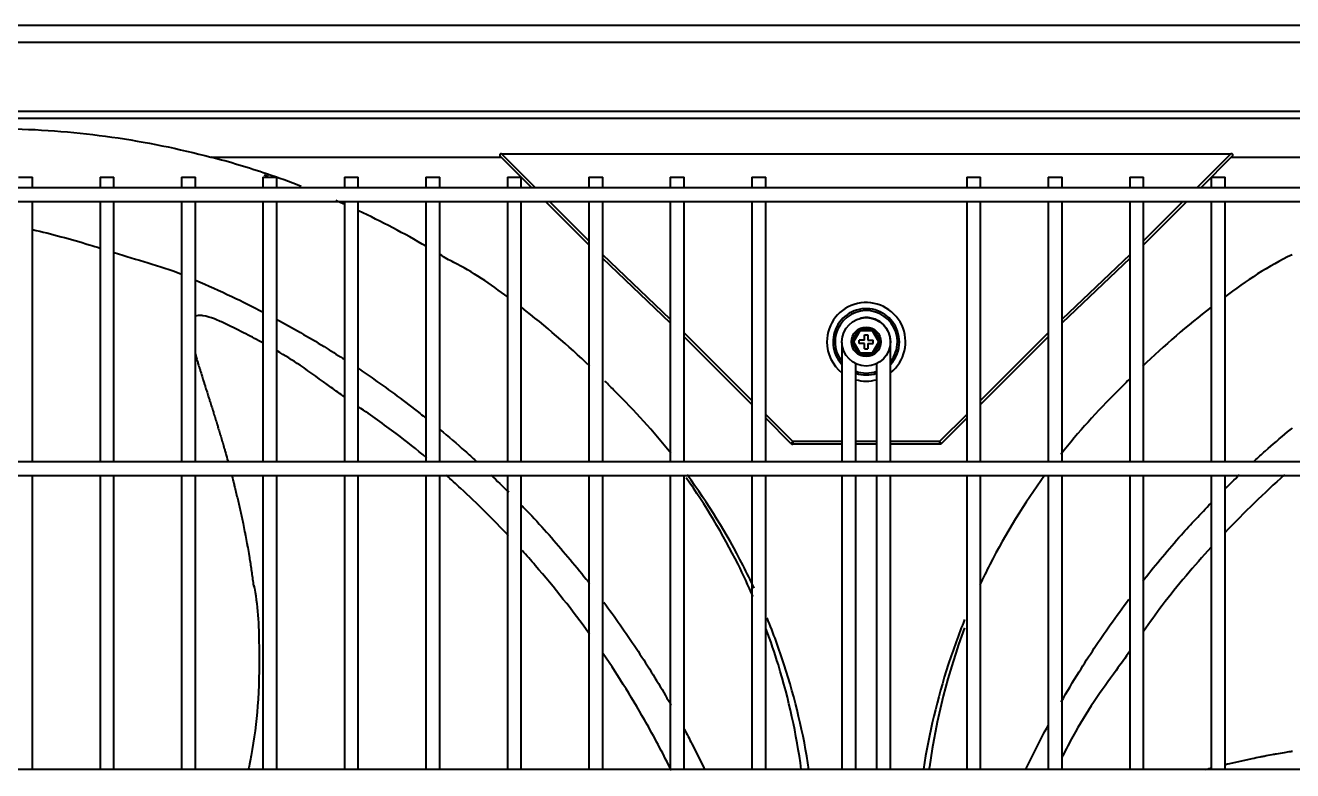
# Model space of a CAD drawing. Extents: x 58467 to 79089, y -33726 to -17391.
# Drawn here: x 72313.05 to 72349.59, y -20404.39 to -20382.89 of the extents above; entities that cross this region are included whole.
import ezdxf

# ---------------------------------------------------------------- set-up
doc = ezdxf.new("R2010")
doc.units = 0
doc.header["$LTSCALE"] = 100
doc.layers.add('+ENTE-ST-DOSEME USTU KONDDRENAJ', color=110, linetype='DOSEMEUSTUKONDENSDRENAJ_LINE', lineweight=40)
doc.linetypes.add('DOSEMEUSTUKONDENSDRENAJ_LINE', pattern='A,300,-40,["CD",Standard,S=15,R=0,X=-35,Y=-7.5],0', length=340)

# ---------------------------------------------------------------- blocks, each defined once
blk = doc.blocks.new('2. KAT SAĞ')
at = {"color": 3}
for p, q in [((54067.032, -33083.972, -3.539), (54183.081, -33083.972, -3.539)), ((54183.081, -33084.472, -3.539), (54067.032, -33084.472, -3.539)), ((54072.523, -33086.451, -3.539), (54177.681, -33086.451, -3.539)), ((54177.529, -33086.663, -3.539), (54072.675, -33086.663, -3.539)), ((54106.206, -33087.775, -3.539), (54114.576, -33087.775, -3.539)), ((54115.456, -33088.655, -3.539), (54114.556, -33087.755, -3.539)), ((54114.589, -33087.675, -3.539), (54135.615, -33087.675, -3.539)), ((54115.569, -33088.655, -3.539), (54114.589, -33087.675, -3.539)), ((54135.615, -33087.675, -3.539), (54134.635, -33088.655, -3.539)), ((54135.648, -33087.755, -3.539), (54134.748, -33088.655, -3.539)), ((54135.628, -33087.775, -3.539), (54143.998, -33087.775, -3.539)), ((54177.808, -33088.655, -3.539), (54072.353, -33088.655, -3.539)), ((54100.655, -33088.355, -3.539), (54101.055, -33088.355, -3.539)), ((54101.055, -33088.655, -3.539), (54101.055, -33088.355, -3.539)), ((54103.006, -33088.355, -3.539), (54103.006, -33088.655, -3.539)), ((54103.006, -33088.355, -3.539), (54103.406, -33088.355, -3.539)), ((54103.406, -33088.655, -3.539), (54103.406, -33088.355, -3.539)), ((54105.355, -33088.355, -3.539), (54105.355, -33088.655, -3.539)), ((54105.355, -33088.355, -3.539), (54105.755, -33088.355, -3.539)), ((54105.755, -33088.655, -3.539), (54105.755, -33088.355, -3.539)), ((54107.705, -33088.355, -3.539), (54107.705, -33088.655, -3.539)), ((54107.705, -33088.355, -3.539), (54108.105, -33088.355, -3.539)), ((54108.105, -33088.655, -3.539), (54108.105, -33088.355, -3.539)), ((54110.055, -33088.355, -3.539), (54110.055, -33088.655, -3.539)), ((54110.055, -33088.355, -3.539), (54110.455, -33088.355, -3.539)), ((54110.455, -33088.655, -3.539), (54110.455, -33088.355, -3.539)), ((54112.404, -33088.355, -3.539), (54112.404, -33088.655, -3.539)), ((54112.404, -33088.355, -3.539), (54112.804, -33088.355, -3.539)), ((54112.804, -33088.655, -3.539), (54112.804, -33088.355, -3.539)), ((54114.754, -33088.355, -3.539), (54114.754, -33088.655, -3.539)), ((54114.754, -33088.355, -3.539), (54115.154, -33088.355, -3.539)), ((54115.154, -33088.655, -3.539), (54115.154, -33088.355, -3.539)), ((54117.104, -33088.355, -3.539), (54117.104, -33088.655, -3.539)), ((54117.104, -33088.355, -3.539), (54117.503, -33088.355, -3.539)), ((54117.503, -33088.655, -3.539), (54117.503, -33088.355, -3.539)), ((54119.453, -33088.355, -3.539), (54119.453, -33088.655, -3.539)), ((54119.453, -33088.355, -3.539), (54119.853, -33088.355, -3.539)), ((54119.853, -33088.655, -3.539), (54119.853, -33088.355, -3.539)), ((54121.803, -33088.355, -3.539), (54121.803, -33088.655, -3.539)), ((54121.803, -33088.355, -3.539), (54122.203, -33088.355, -3.539)), ((54122.203, -33088.655, -3.539), (54122.203, -33088.355, -3.539)), ((54128.002, -33088.355, -3.539), (54128.002, -33088.655, -3.539)), ((54128.002, -33088.355, -3.539), (54128.402, -33088.355, -3.539)), ((54128.402, -33088.655, -3.539), (54128.402, -33088.355, -3.539)), ((54130.351, -33088.355, -3.539), (54130.351, -33088.655, -3.539)), ((54130.351, -33088.355, -3.539), (54130.751, -33088.355, -3.539)), ((54130.751, -33088.655, -3.539), (54130.751, -33088.355, -3.539)), ((54132.701, -33088.355, -3.539), (54132.701, -33088.655, -3.539)), ((54132.701, -33088.355, -3.539), (54133.101, -33088.355, -3.539)), ((54133.101, -33088.655, -3.539), (54133.101, -33088.355, -3.539)), ((54135.051, -33088.355, -3.539), (54135.051, -33088.655, -3.539)), ((54135.051, -33088.355, -3.539), (54135.451, -33088.355, -3.539)), ((54135.451, -33088.655, -3.539), (54135.451, -33088.355, -3.539)), ((54072.353, -33089.055, -3.539), (54177.808, -33089.055, -3.539)), ((54101.055, -33096.56, -3.539), (54101.055, -33089.055, -3.539)), ((54103.006, -33089.055, -3.539), (54103.006, -33096.56, -3.539)), ((54103.406, -33096.56, -3.539), (54103.406, -33089.055, -3.539)), ((54105.355, -33089.055, -3.539), (54105.355, -33096.56, -3.539)), ((54105.755, -33096.56, -3.539), (54105.755, -33089.055, -3.539)), ((54107.705, -33089.055, -3.539), (54107.705, -33096.56, -3.539)), ((54108.105, -33096.56, -3.539), (54108.105, -33089.055, -3.539)), ((54110.055, -33089.055, -3.539), (54110.055, -33096.56, -3.539)), ((54110.455, -33096.56, -3.539), (54110.455, -33089.055, -3.539)), ((54112.404, -33089.055, -3.539), (54112.404, -33096.56, -3.539)), ((54112.804, -33096.56, -3.539), (54112.804, -33089.055, -3.539)), ((54114.754, -33089.055, -3.539), (54114.754, -33096.56, -3.539)), ((54115.154, -33096.56, -3.539), (54115.154, -33089.055, -3.539)), ((54117.104, -33090.302, -3.539), (54115.856, -33089.055, -3.539)), ((54117.104, -33090.189, -3.539), (54115.969, -33089.055, -3.539)), ((54117.104, -33089.055, -3.539), (54117.104, -33096.56, -3.539)), ((54117.503, -33096.56, -3.539), (54117.503, -33089.055, -3.539)), ((54119.453, -33089.055, -3.539), (54119.453, -33096.56, -3.539)), ((54119.853, -33096.56, -3.539), (54119.853, -33089.055, -3.539)), ((54121.803, -33089.055, -3.539), (54121.803, -33096.56, -3.539)), ((54122.203, -33096.56, -3.539), (54122.203, -33089.055, -3.539)), ((54128.002, -33089.055, -3.539), (54128.002, -33096.56, -3.539)), ((54128.402, -33096.56, -3.539), (54128.402, -33089.055, -3.539)), ((54130.351, -33089.055, -3.539), (54130.351, -33096.56, -3.539)), ((54130.751, -33096.56, -3.539), (54130.751, -33089.055, -3.539)), ((54132.701, -33089.055, -3.539), (54132.701, -33096.56, -3.539)), ((54134.235, -33089.055, -3.539), (54133.101, -33090.189, -3.539)), ((54134.348, -33089.055, -3.539), (54133.101, -33090.302, -3.539)), ((54133.101, -33096.56, -3.539), (54133.101, -33089.055, -3.539)), ((54135.051, -33089.055, -3.539), (54135.051, -33096.56, -3.539)), ((54135.451, -33096.56, -3.539), (54135.451, -33089.055, -3.539)), ((54119.453, -33092.445, -3.539), (54117.503, -33090.589, -3.539)), ((54119.453, -33092.558, -3.539), (54117.504, -33090.702, -3.539)), ((54132.701, -33090.589, -3.539), (54130.751, -33092.444, -3.539)), ((54132.701, -33090.702, -3.539), (54130.751, -33092.557, -3.539)), ((54121.803, -33094.794, -3.539), (54119.853, -33092.845, -3.539)), ((54121.803, -33094.908, -3.539), (54119.853, -33092.958, -3.539)), ((54124.677, -33093.102, -3.539), (54124.889, -33092.734, -3.539)), ((54124.918, -33092.784, -3.539), (54124.735, -33093.102, -3.539)), ((54124.889, -33092.734, -3.539), (54125.314, -33092.734, -3.539)), ((54124.889, -33092.734, -3.539), (54124.918, -33092.784, -3.539)), ((54125.052, -33093.052, -3.539), (54124.902, -33093.052, -3.539)), ((54124.902, -33093.152, -3.539), (54124.902, -33093.052, -3.539)), ((54125.286, -33092.784, -3.539), (54124.918, -33092.784, -3.539)), ((54125.052, -33092.902, -3.539), (54125.152, -33092.902, -3.539)), ((54125.052, -33093.052, -3.539), (54125.052, -33092.902, -3.539)), ((54125.152, -33092.902, -3.539), (54125.152, -33093.052, -3.539)), ((54125.152, -33093.052, -3.539), (54125.302, -33093.052, -3.539)), ((54125.286, -33092.784, -3.539), (54125.314, -33092.734, -3.539)), ((54125.469, -33093.102, -3.539), (54125.286, -33092.784, -3.539)), ((54125.302, -33093.152, -3.539), (54125.302, -33093.052, -3.539)), ((54125.314, -33092.734, -3.539), (54125.527, -33093.102, -3.539)), ((54130.352, -33092.844, -3.539), (54128.402, -33094.794, -3.539)), ((54130.352, -33092.957, -3.539), (54128.402, -33094.907, -3.539)), ((54124.402, -33093.12, -3.539), (54124.402, -33094.494, -3.539)), ((54124.889, -33093.47, -3.539), (54124.677, -33093.102, -3.539)), ((54124.677, -33093.102, -3.539), (54124.735, -33093.102, -3.539)), ((54124.735, -33093.102, -3.539), (54124.918, -33093.42, -3.539)), ((54124.889, -33093.47, -3.539), (54124.918, -33093.42, -3.539)), ((54125.052, -33093.152, -3.539), (54124.902, -33093.152, -3.539)), ((54124.918, -33093.42, -3.539), (54125.286, -33093.42, -3.539)), ((54125.052, -33093.301, -3.539), (54125.052, -33093.152, -3.539)), ((54125.052, -33093.301, -3.539), (54125.152, -33093.301, -3.539)), ((54125.152, -33093.152, -3.539), (54125.152, -33093.301, -3.539)), ((54125.152, -33093.152, -3.539), (54125.302, -33093.152, -3.539)), ((54125.286, -33093.42, -3.539), (54125.469, -33093.102, -3.539)), ((54125.286, -33093.42, -3.539), (54125.314, -33093.47, -3.539)), ((54125.527, -33093.102, -3.539), (54125.314, -33093.47, -3.539)), ((54125.469, -33093.102, -3.539), (54125.527, -33093.102, -3.539)), ((54125.802, -33094.494, -3.539), (54125.802, -33093.115, -3.539)), ((54124.802, -33094.494, -3.539), (54124.802, -33093.734, -3.539)), ((54125.314, -33093.47, -3.539), (54124.889, -33093.47, -3.539)), ((54125.402, -33093.734, -3.539), (54125.402, -33094.494, -3.539)), ((54124.402, -33094.494, -3.539), (54124.402, -33094.777, -3.539)), ((54124.802, -33094.777, -3.539), (54124.802, -33094.494, -3.539)), ((54125.402, -33094.286, -3.539), (54125.402, -33096.56, -3.539)), ((54125.802, -33096.56, -3.539), (54125.802, -33094.286, -3.539)), ((54124.402, -33094.777, -3.539), (54124.402, -33095.143, -3.539)), ((54124.402, -33094.777, -3.539), (54124.402, -33094.777, -3.539)), ((54124.802, -33095.143, -3.539), (54124.802, -33094.777, -3.539)), ((54125.402, -33094.777, -3.539), (54125.402, -33095.143, -3.539)), ((54125.802, -33095.143, -3.539), (54125.802, -33094.777, -3.539)), ((54122.985, -33095.977, -3.539), (54122.203, -33095.194, -3.539)), ((54124.402, -33095.143, -3.539), (54124.402, -33095.425, -3.539)), ((54124.402, -33095.143, -3.539), (54124.402, -33095.143, -3.539)), ((54124.802, -33095.425, -3.539), (54124.802, -33095.143, -3.539)), ((54128.002, -33095.194, -3.539), (54127.219, -33095.977, -3.539)), ((54122.929, -33096.033, -3.539), (54122.203, -33095.307, -3.539)), ((54124.402, -33095.425, -3.539), (54124.402, -33096.56, -3.539)), ((54124.802, -33096.56, -3.539), (54124.802, -33095.425, -3.539)), ((54128.002, -33095.307, -3.539), (54127.275, -33096.033, -3.539)), ((54122.929, -33096.033, -3.539), (54122.985, -33095.977, -3.539)), ((54124.402, -33095.977, -3.539), (54122.985, -33095.977, -3.539)), ((54122.985, -33095.977, -3.539), (54122.985, -33096.057, -3.539)), ((54125.402, -33095.977, -3.539), (54124.802, -33095.977, -3.539)), ((54127.219, -33095.977, -3.539), (54125.802, -33095.977, -3.539)), ((54127.219, -33095.977, -3.539), (54127.219, -33096.057, -3.539)), ((54127.219, -33095.977, -3.539), (54127.275, -33096.033, -3.539)), ((54124.402, -33096.057, -3.539), (54122.985, -33096.057, -3.539)), ((54125.402, -33096.057, -3.539), (54124.802, -33096.057, -3.539)), ((54127.219, -33096.057, -3.539), (54125.802, -33096.057, -3.539)), ((54184.216, -33096.56, -3.539), (54065.854, -33096.56, -3.539)), ((54065.854, -33096.96, -3.539), (54184.216, -33096.96, -3.539)), ((54101.055, -33105.439, -3.539), (54101.055, -33096.96, -3.539)), ((54103.006, -33096.96, -3.539), (54103.006, -33105.439, -3.539)), ((54103.406, -33105.439, -3.539), (54103.406, -33096.96, -3.539)), ((54105.355, -33096.96, -3.539), (54105.355, -33105.439, -3.539)), ((54105.755, -33105.439, -3.539), (54105.755, -33096.96, -3.539)), ((54107.705, -33096.96, -3.539), (54107.705, -33105.439, -3.539)), ((54108.105, -33105.439, -3.539), (54108.105, -33096.96, -3.539)), ((54110.055, -33096.96, -3.539), (54110.055, -33105.439, -3.539)), ((54110.455, -33105.439, -3.539), (54110.455, -33096.96, -3.539)), ((54112.404, -33096.96, -3.539), (54112.404, -33105.439, -3.539)), ((54112.804, -33105.439, -3.539), (54112.804, -33096.96, -3.539)), ((54114.754, -33096.96, -3.539), (54114.754, -33105.439, -3.539)), ((54115.154, -33105.439, -3.539), (54115.154, -33096.96, -3.539)), ((54117.104, -33096.96, -3.539), (54117.104, -33105.439, -3.539)), ((54117.503, -33105.439, -3.539), (54117.503, -33096.96, -3.539)), ((54119.453, -33096.96, -3.539), (54119.453, -33105.439, -3.539)), ((54119.853, -33105.439, -3.539), (54119.853, -33096.96, -3.539)), ((54121.803, -33096.96, -3.539), (54121.803, -33105.439, -3.539)), ((54122.203, -33105.439, -3.539), (54122.203, -33096.96, -3.539)), ((54124.402, -33096.96, -3.539), (54124.402, -33105.439, -3.539)), ((54124.802, -33105.439, -3.539), (54124.802, -33096.96, -3.539)), ((54125.402, -33096.96, -3.539), (54125.402, -33105.438, -3.539)), ((54125.802, -33105.438, -3.539), (54125.802, -33096.96, -3.539)), ((54128.002, -33096.96, -3.539), (54128.002, -33105.439, -3.539)), ((54128.402, -33105.439, -3.539), (54128.402, -33096.96, -3.539)), ((54130.351, -33096.96, -3.539), (54130.351, -33105.439, -3.539)), ((54130.751, -33105.439, -3.539), (54130.751, -33096.96, -3.539)), ((54132.701, -33096.96, -3.539), (54132.701, -33105.439, -3.539)), ((54133.101, -33105.439, -3.539), (54133.101, -33096.96, -3.539)), ((54135.051, -33096.96, -3.539), (54135.051, -33105.439, -3.539)), ((54135.451, -33105.439, -3.539), (54135.451, -33096.96, -3.539)), ((54184.216, -33105.438, -3.539), (54065.854, -33105.438, -3.539))]:
    blk.add_line(p, q, dxfattribs=at)
for radius in [0.7, 0.425, 0.425]:
    blk.add_circle((54125.102, -33093.102, -3.539), radius, dxfattribs=at)
for centre, radius, start, end in [((54125.102, -33093.102, -3.539), 1.133, 308.1431, 180), ((54125.102, -33093.102, -3.539), 0.956, 0, 222.9805), ((54125.102, -33093.102, -3.539), 0.9, 0, 218.9644), ((54125.102, -33093.102, -3.539), 1.133, 180, 231.8625), ((54125.102, -33093.102, -3.539), 0.9, 321.0412, 0), ((54125.102, -33093.102, -3.539), 0.956, 317.0194, 0), ((54125.102, -33093.102, -3.539), 0.9, 250.5432, 289.4569), ((54125.102, -33093.102, -3.539), 0.956, 251.7356, 288.2642), ((54125.102, -33093.102, -3.539), 1.133, 254.6607, 285.3394), ((54122.985, -33095.977, -3.539), 0.08, 225, 270)]:
    blk.add_arc(centre, radius, start, end, dxfattribs=at)
at = {"color": 3, "extrusion": (0, 0, -1)}
blk.add_arc((-54127.219, -33095.977, 3.539), 0.08, 225, 270, dxfattribs=at)
at = {"color": 3}
for centre, major_axis, start_param, end_param in [((54114.669, -33087.755, -3.539), (0.137, -0.057), 2.356194, 3.926991), ((54135.535, -33087.755, -3.539), (0.137, 0.057), -0.785398, 0.785398)]:
    blk.add_ellipse(centre, major_axis=major_axis, ratio=0.414214, start_param=start_param, end_param=end_param, dxfattribs=at)
for points, knots in [([(54094.406, -33086.875, -3.539), (54095.403, -33086.882, -3.539), (54096.4, -33086.891, -3.539), (54097.896, -33086.911, -3.539), (54098.394, -33086.918, -3.539), (54099.391, -33086.934, -3.539), (54099.889, -33086.941, -3.539), (54100.886, -33086.966, -3.539), (54101.385, -33086.99, -3.539), (54102.375, -33087.071, -3.539), (54102.864, -33087.126, -3.539), (54104.319, -33087.334, -3.539), (54105.271, -33087.528, -3.539), (54106.206, -33087.775, -3.539)], [0, 0, 0, 0, 0.25, 0.25, 0.375, 0.375, 0.5, 0.5, 0.625, 0.625, 0.75, 0.75, 1, 1, 1, 1]), ([(54101.063, -33089.861, -3.539), (54101.611, -33089.992, -3.539), (54102.261, -33090.167, -3.539), (54102.905, -33090.365, -3.539), (54103.009, -33090.397, -3.539)], [0, 0, 0, 0, 0.838104, 1, 1, 1, 1]), ([(54114.779, -33091.818, -3.539), (54114.269, -33091.438, -3.539), (54113.745, -33091.077, -3.539), (54113.076, -33090.747, -3.539), (54112.944, -33090.666, -3.539), (54112.811, -33090.585, -3.539)], [0, 0, 0, 0, 0.803702, 0.803702, 1, 1, 1, 1]), ([(54105.761, -33091.322, -3.539), (54106.113, -33091.472, -3.539), (54106.768, -33091.769, -3.539), (54107.412, -33092.09, -3.539), (54107.711, -33092.246, -3.539)], [0, 0, 0, 0, 0.53182, 1, 1, 1, 1]), ([(54107.706, -33093.135, -3.539), (54107.543, -33093.046, -3.539), (54107.188, -33092.86, -3.539), (54106.725, -33092.628, -3.539), (54106.313, -33092.438, -3.539), (54106.042, -33092.349, -3.539), (54105.849, -33092.34, -3.539), (54105.78, -33092.356, -3.539), (54105.754, -33092.366, -3.539)], [0, 0, 0, 0, 0.264162, 0.571071, 0.733206, 0.891725, 0.957075, 1, 1, 1, 1]), ([(54108.108, -33092.457, -3.539), (54108.134, -33092.471, -3.539), (54108.623, -33092.736, -3.539), (54109.279, -33093.117, -3.539), (54109.895, -33093.506, -3.539), (54110.064, -33093.616, -3.539)], [0, 0, 0, 0, 0.038243, 0.734735, 1, 1, 1, 1]), ([(54125.802, -33093.101, -3.539), (54125.801, -33093.04, -3.539), (54125.787, -33092.927, -3.539), (54125.711, -33092.733, -3.539), (54125.569, -33092.561, -3.539), (54125.381, -33092.451, -3.539), (54125.197, -33092.4, -3.539), (54125.038, -33092.4, -3.539), (54124.937, -33092.428, -3.539), (54124.901, -33092.444, -3.539)], [0, 0, 0, 0, 0.137285, 0.262147, 0.473488, 0.63553, 0.754235, 0.906368, 1, 1, 1, 1]), ([(54105.75, -33093.437, -3.539), (54105.755, -33093.454, -3.539), (54105.771, -33093.51, -3.539), (54105.795, -33093.593, -3.539), (54105.826, -33093.699, -3.539), (54105.855, -33093.795, -3.539), (54105.884, -33093.892, -3.539), (54105.915, -33093.991, -3.539), (54105.951, -33094.106, -3.539), (54105.988, -33094.224, -3.539), (54106.021, -33094.328, -3.539), (54106.055, -33094.435, -3.539), (54106.094, -33094.557, -3.539), (54106.134, -33094.684, -3.539), (54106.173, -33094.807, -3.539), (54106.213, -33094.935, -3.539), (54106.254, -33095.065, -3.539), (54106.296, -33095.197, -3.539), (54106.337, -33095.331, -3.539), (54106.379, -33095.468, -3.539), (54106.421, -33095.605, -3.539), (54106.463, -33095.744, -3.539), (54106.509, -33095.9, -3.539), (54106.555, -33096.057, -3.539), (54106.596, -33096.198, -3.539), (54106.641, -33096.357, -3.539), (54106.673, -33096.472, -3.539), (54106.695, -33096.551, -3.539), (54106.697, -33096.559, -3.539)], [0, 0, 0, 0, 0.021221, 0.066801, 0.097188, 0.142768, 0.173155, 0.203541, 0.249122, 0.294702, 0.325088, 0.355475, 0.401055, 0.446635, 0.477022, 0.522602, 0.568182, 0.598569, 0.644149, 0.689729, 0.720116, 0.765696, 0.811276, 0.856856, 0.902436, 0.932823, 0.993597, 1, 1, 1, 1]), ([(54110.059, -33094.691, -3.539), (54109.93, -33094.601, -3.539), (54109.503, -33094.299, -3.539), (54108.872, -33093.828, -3.539), (54108.337, -33093.495, -3.539), (54108.111, -33093.364, -3.539)], [0, 0, 0, 0, 0.202389, 0.669659, 1, 1, 1, 1]), ([(54110.457, -33093.874, -3.539), (54110.608, -33093.976, -3.539), (54111.213, -33094.39, -3.539), (54111.863, -33094.873, -3.539), (54112.355, -33095.262, -3.539), (54112.414, -33095.309, -3.539)], [0, 0, 0, 0, 0.224879, 0.906883, 1, 1, 1, 1]), ([(54112.429, -33096.454, -3.539), (54112.142, -33096.211, -3.539), (54111.505, -33095.699, -3.539), (54110.829, -33095.228, -3.539), (54110.463, -33094.973, -3.539)], [0, 0, 0, 0, 0.462065, 1, 1, 1, 1]), ([(54112.81, -33095.631, -3.539), (54113.055, -33095.834, -3.539), (54113.403, -33096.132, -3.539), (54113.742, -33096.441, -3.539), (54113.844, -33096.536, -3.539)], [0, 0, 0, 0, 0.695118, 1, 1, 1, 1]), ([(54136.299, -33096.534, -3.539), (54136.403, -33096.439, -3.539), (54136.718, -33096.157, -3.539), (54137.085, -33095.84, -3.539), (54137.351, -33095.62, -3.539), (54137.398, -33095.58, -3.539)], [0, 0, 0, 0, 0.288093, 0.872679, 1, 1, 1, 1]), ([(54106.805, -33096.96, -3.539), (54106.806, -33096.964, -3.539), (54106.826, -33097.04, -3.539), (54106.856, -33097.155, -3.539), (54106.898, -33097.323, -3.539), (54106.935, -33097.474, -3.539), (54106.977, -33097.647, -3.539), (54107.017, -33097.82, -3.539), (54107.056, -33097.993, -3.539), (54107.094, -33098.166, -3.539), (54107.135, -33098.358, -3.539), (54107.17, -33098.532, -3.539), (54107.208, -33098.725, -3.539), (54107.237, -33098.88, -3.539), (54107.272, -33099.075, -3.539), (54107.303, -33099.251, -3.539), (54107.335, -33099.448, -3.539), (54107.363, -33099.627, -3.539), (54107.389, -33099.809, -3.539), (54107.414, -33099.992, -3.539), (54107.43, -33100.113, -3.539), (54107.438, -33100.173, -3.539)], [0, 0, 0, 0, 0.003613, 0.076073, 0.112302, 0.166647, 0.220991, 0.275335, 0.32968, 0.384024, 0.438368, 0.510827, 0.547057, 0.619516, 0.655746, 0.728205, 0.782549, 0.836893, 0.891238, 0.945582, 1, 1, 1, 1]), ([(54114.79, -33098.702, -3.539), (54114.349, -33098.234, -3.539), (54113.756, -33097.644, -3.539), (54113.133, -33097.072, -3.539), (54112.992, -33096.946, -3.539)], [0, 0, 0, 0, 0.777017, 1, 1, 1, 1]), ([(54121.841, -33100.452, -3.539), (54121.704, -33100.136, -3.539), (54121.559, -33099.824, -3.539), (54120.971, -33098.648, -3.539), (54120.472, -33097.818, -3.539), (54119.91, -33097.026, -3.539)], [0, 0, 0, 0, 0.260427, 0.260427, 1, 1, 1, 1]), ([(54121.869, -33100.206, -3.539), (54121.767, -33099.986, -3.539), (54121.66, -33099.767, -3.539), (54121.085, -33098.643, -3.539), (54120.543, -33097.764, -3.539), (54119.942, -33096.941, -3.539)], [0, 0, 0, 0, 0.192969, 0.192969, 1, 1, 1, 1]), ([(54130.248, -33096.958, -3.539), (54129.658, -33097.768, -3.539), (54129.131, -33098.624, -3.539), (54128.568, -33099.72, -3.539), (54128.472, -33099.915, -3.539), (54128.379, -33100.112, -3.539)], [0, 0, 0, 0, 0.823029, 0.823029, 1, 1, 1, 1]), ([(54115.169, -33097.823, -3.539), (54115.241, -33097.898, -3.539), (54115.508, -33098.176, -3.539), (54115.956, -33098.667, -3.539), (54116.504, -33099.301, -3.539), (54116.888, -33099.773, -3.539), (54117.091, -33100.032, -3.539), (54117.123, -33100.073, -3.539)], [0, 0, 0, 0, 0.10453, 0.387673, 0.668723, 0.947676, 1, 1, 1, 1]), ([(54133.083, -33099.995, -3.539), (54133.095, -33099.98, -3.539), (54133.451, -33099.528, -3.539), (54134.085, -33098.766, -3.539), (54134.753, -33098.061, -3.539), (54135.04, -33097.762, -3.539)], [0, 0, 0, 0, 0.019072, 0.581193, 1, 1, 1, 1]), ([(54117.119, -33101.53, -3.539), (54116.636, -33100.857, -3.539), (54116, -33100.047, -3.539), (54115.307, -33099.265, -3.539), (54115.177, -33099.122, -3.539)], [0, 0, 0, 0, 0.816114, 1, 1, 1, 1]), ([(54135.044, -33099.035, -3.539), (54134.556, -33099.566, -3.539), (54133.883, -33100.353, -3.539), (54133.277, -33101.203, -3.539), (54133.098, -33101.457, -3.539)], [0, 0, 0, 0, 0.70386, 1, 1, 1, 1]), ([(54107.444, -33100.121, -3.539), (54107.45, -33100.151, -3.539), (54107.568, -33100.764, -3.539), (54107.604, -33101.934, -3.539), (54107.586, -33103.547, -3.539), (54107.436, -33104.698, -3.539), (54107.312, -33105.306, -3.539), (54107.282, -33105.441, -3.539)], [0, 0, 0, 0, 0.017033, 0.353101, 0.655124, 0.923021, 1, 1, 1, 1]), ([(54117.531, -33100.607, -3.539), (54117.694, -33100.826, -3.539), (54118.012, -33101.266, -3.539), (54118.469, -33101.937, -3.539), (54118.904, -33102.616, -3.539), (54119.236, -33103.168, -3.539), (54119.423, -33103.493, -3.539), (54119.477, -33103.586, -3.539)], [0, 0, 0, 0, 0.229373, 0.457693, 0.68426, 0.909075, 1, 1, 1, 1]), ([(54130.726, -33103.486, -3.539), (54130.893, -33103.194, -3.539), (54131.342, -33102.442, -3.539), (54131.994, -33101.456, -3.539), (54132.491, -33100.772, -3.539), (54132.674, -33100.528, -3.539)], [0, 0, 0, 0, 0.284794, 0.741705, 1, 1, 1, 1]), ([(54123.452, -33105.435, -3.539), (54123.294, -33104.409, -3.539), (54123.054, -33103.396, -3.539), (54122.59, -33101.961, -3.539), (54122.425, -33101.51, -3.539), (54122.244, -33101.066, -3.539)], [0, 0, 0, 0, 0.681342, 0.681342, 1, 1, 1, 1]), ([(54127.94, -33101.116, -3.539), (54127.768, -33101.542, -3.539), (54127.611, -33101.973, -3.539), (54127.152, -33103.392, -3.539), (54126.912, -33104.4, -3.539), (54126.753, -33105.432, -3.539)], [0, 0, 0, 0, 0.306385, 0.306385, 1, 1, 1, 1]), ([(54123.23, -33105.437, -3.539), (54123.092, -33104.418, -3.539), (54122.873, -33103.413, -3.539), (54122.463, -33102.078, -3.539), (54122.346, -33101.734, -3.539), (54122.22, -33101.394, -3.539)], [0, 0, 0, 0, 0.742253, 0.742253, 1, 1, 1, 1]), ([(54127.941, -33101.349, -3.539), (54127.457, -33102.641, -3.539), (54127.119, -33103.978, -3.539), (54126.922, -33105.383, -3.539), (54126.919, -33105.409, -3.539), (54126.915, -33105.435, -3.539)], [0, 0, 0, 0, 0.981495, 0.981495, 1, 1, 1, 1]), ([(54119.486, -33105.471, -3.539), (54119.266, -33105.025, -3.539), (54118.668, -33103.89, -3.539), (54117.975, -33102.772, -3.539), (54117.519, -33102.102, -3.539)], [0, 0, 0, 0, 0.392123, 1, 1, 1, 1]), ([(54132.703, -33102.024, -3.539), (54132.574, -33102.209, -3.539), (54132.236, -33102.692, -3.539), (54131.644, -33103.485, -3.539), (54131.146, -33104.318, -3.539), (54130.859, -33104.864, -3.539), (54130.758, -33105.062, -3.539), (54130.751, -33105.074, -3.539)], [0, 0, 0, 0, 0.188637, 0.492926, 0.817568, 0.9884, 1, 1, 1, 1]), ([(54119.855, -33104.273, -3.539), (54119.929, -33104.413, -3.539), (54120.123, -33104.784, -3.539), (54120.314, -33105.169, -3.539), (54120.431, -33105.414, -3.539), (54120.435, -33105.423, -3.539)], [0, 0, 0, 0, 0.36828, 0.975008, 1, 1, 1, 1]), ([(54129.71, -33105.424, -3.539), (54129.715, -33105.414, -3.539), (54129.917, -33104.99, -3.539), (54130.13, -33104.571, -3.539), (54130.347, -33104.167, -3.539)], [0, 0, 0, 0, 0.023633, 1, 1, 1, 1]), ([(54135.448, -33105.296, -3.539), (54135.479, -33105.288, -3.539), (54135.568, -33105.267, -3.539), (54135.715, -33105.233, -3.539), (54135.889, -33105.194, -3.539), (54136.061, -33105.156, -3.539), (54136.253, -33105.115, -3.539), (54136.427, -33105.08, -3.539), (54136.62, -33105.042, -3.539), (54136.775, -33105.013, -3.539), (54136.97, -33104.978, -3.539), (54137.146, -33104.947, -3.539), (54137.303, -33104.922, -3.539), (54137.381, -33104.909, -3.539), (54137.4, -33104.906, -3.539)], [0, 0, 0, 0, 0.04892, 0.138223, 0.227526, 0.316829, 0.406131, 0.525202, 0.584737, 0.703807, 0.763342, 0.882413, 0.971716, 1, 1, 1, 1])]:
    blk.add_open_spline(points, degree=3, knots=knots, dxfattribs=at)
for points in [[(54107.811, -33088.257, -3.539), (54107.281, -33088.078, -3.539), (54106.746, -33087.918, -3.539), (54106.206, -33087.775, -3.539)], [(54107.855, -33088.336, -3.539), (54107.815, -33088.322, -3.539), (54107.776, -33088.309, -3.539), (54107.736, -33088.296, -3.539)], [(54108.811, -33088.618, -3.539), (54108.481, -33088.491, -3.539), (54108.148, -33088.371, -3.539), (54107.811, -33088.257, -3.539)], [(54110.064, -33089.14, -3.539), (54109.977, -33089.101, -3.539), (54109.89, -33089.062, -3.539), (54109.802, -33089.024, -3.539)], [(54112.42, -33090.352, -3.539), (54111.78, -33089.978, -3.539), (54111.125, -33089.635, -3.539), (54110.456, -33089.32, -3.539)], [(54103.414, -33090.527, -3.539), (54104.07, -33090.743, -3.539), (54104.718, -33090.889, -3.539), (54105.357, -33091.152, -3.539)], [(54137.382, -33090.592, -3.539), (54136.709, -33090.907, -3.539), (54136.059, -33091.345, -3.539), (54135.432, -33091.812, -3.539)], [(54117.133, -33093.808, -3.539), (54116.507, -33093.21, -3.539), (54115.852, -33092.645, -3.539), (54115.169, -33092.115, -3.539)], [(54135.049, -33092.103, -3.539), (54134.36, -33092.637, -3.539), (54133.699, -33093.208, -3.539), (54133.066, -33093.814, -3.539)], [(54117.854, -33094.526, -3.539), (54117.759, -33094.427, -3.539), (54117.663, -33094.329, -3.539), (54117.566, -33094.232, -3.539)], [(54119.463, -33096.313, -3.539), (54118.966, -33095.687, -3.539), (54118.429, -33095.091, -3.539), (54117.854, -33094.526, -3.539)], [(54132.35, -33094.526, -3.539), (54131.762, -33095.103, -3.539), (54131.216, -33095.711, -3.539), (54130.712, -33096.348, -3.539)], [(54132.681, -33094.19, -3.539), (54132.57, -33094.301, -3.539), (54132.46, -33094.413, -3.539), (54132.35, -33094.526, -3.539)], [(54114.278, -33096.944, -3.539), (54114.45, -33097.108, -3.539), (54114.621, -33097.273, -3.539), (54114.792, -33097.438, -3.539)], [(54137.162, -33096.943, -3.539), (54136.574, -33097.467, -3.539), (54136.001, -33098.023, -3.539), (54135.444, -33098.608, -3.539)], [(54135.447, -33097.346, -3.539), (54135.585, -33097.21, -3.539), (54135.724, -33097.075, -3.539), (54135.864, -33096.941, -3.539)], [(54134.884, -33105.437, -3.539), (54134.949, -33105.42, -3.539), (54135.015, -33105.403, -3.539), (54135.082, -33105.386, -3.539)]]:
    blk.add_open_spline(points, degree=3, dxfattribs=at)

msp = doc.modelspace()

# ---------------------------------------------------------------- block references
at = {"layer": '+ENTE-ST-DOSEME USTU KONDDRENAJ', "color": 3, "linetype": 'Continuous'}
msp.add_blockref('2. KAT SAĞ', (18212.194, 12701.082), dxfattribs=at)

doc.saveas('drawing.dxf')
